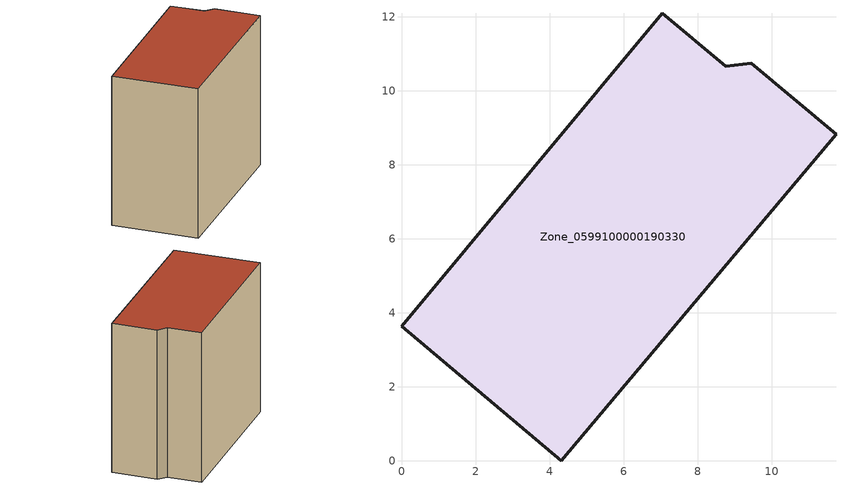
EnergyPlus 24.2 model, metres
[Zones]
Zone_0599100000190330
 floor ground (C_G): 0,3.63 7.05,12.09 8.76,10.66 9.45,10.74 11.74,8.82 4.32,0 z0
 wall outside (C_F): 9.45,10.74 8.76,10.66 7.05,12.09 0,3.63 4.32,0 11.74,8.82 9.45,10.74 z0:10.13
 roof outside (C_R): 0,3.63 4.32,0 11.74,8.82 9.45,10.74 8.76,10.66 7.05,12.09 z10.13
[BUILDING]
Pand.0599100000190330: North Axis=0; Terrain=City; Loads Convergence Tolerance Value=0.04; Temperature Convergence Tolerance Value=0.4; Solar Distribution=FullExterior; Maximum Number of Warmup Days=25; Minimum Number of Warmup Days=1
[Site:Location]
Rotterdam.The.Hague.AP_ZH_NLD Design_Conditions: Latitude=51.96; Longitude=4.45; Time Zone=1; Elevation=-4.5
[SITE:GROUNDTEMPERATURE:BUILDINGSURFACE]
18, 18, 18, 18, 18, 18, 18, 18, 18, 18, 18, 18
[MATERIAL] Thermal Absorptance=0.9; Solar Absorptance=0.7; Visible Absorptance=0.7
Name | Roughness | Thickness | Conductivity | Density | Specific Heat
G.TI.1946 | MediumSmooth | 0.15 | 1 | 540 | 1210
F.TI.1946 | Rough | 0.3 | 0.857143 | 1920 | 840
R.TI.1946 | MediumRough | 0.2 | 0.1 | 1500 | 1000
[CONSTRUCTION]
C_G: G.TI.1946
C_F: F.TI.1946
C_R: R.TI.1946
[ZONE]
Zone_0599100000190330: Type=1; Multiplier=1; Ceiling Height=Autocalculate; Volume=Autocalculate; Floor Area=autocalculate; Part of Total Floor Area=Yes
[ZONEINFILTRATION:DESIGNFLOWRATE]
Infil_Zone_0599100000190330: Zone or ZoneList or Space or SpaceList=Zone_0599100000190330; Schedule=AlwaysOn; Design Flow Rate Calculation Method=Flow/Area; Flow Rate per Floor Area=0.003; Constant Term Coefficient=1; Temperature Term Coefficient=0; Velocity Term Coefficient=0; Velocity Squared Term Coefficient=0
[HVACTEMPLATE:ZONE:IDEALLOADSAIRSYSTEM]
Zone_0599100000190330: Maximum Heating Supply Air Temperature=50; Minimum Cooling Supply Air Temperature=13; Maximum Heating Supply Air Humidity Ratio=0.0156; Minimum Cooling Supply Air Humidity Ratio=0.0077; Heating Limit=NoLimit; Cooling Limit=NoLimit; Dehumidification Control Type=ConstantSensibleHeatRatio; Cooling Sensible Heat Ratio=0.7; Dehumidification Setpoint=60; Humidification Control Type=None; Humidification Setpoint=30; Outdoor Air Method=None; Outdoor Air Flow Rate per Person=0.00944; Outdoor Air Flow Rate per Zone Floor Area=0; Outdoor Air Flow Rate per Zone=0; Demand Controlled Ventilation Type=None; Outdoor Air Economizer Type=NoEconomizer; Heat Recovery Type=None; Sensible Heat Recovery Effectiveness=0.7; Latent Heat Recovery Effectiveness=0.65
[ZONECONTROL:THERMOSTAT]
ThermostatControl_Zone_0599100000190330: Zone or ZoneList=Zone_0599100000190330; Control Type Schedule=DualSetpointControlType; Control 1=Thermostat_Zone_0599100000190330; Temperature Difference Between Cutout And Setpoint=0
[THERMOSTATSETPOINT:DUALSETPOINT]
Thermostat_Zone_0599100000190330: Heating Setpoint Temperature Schedule=HeatingSetpoint_Zone_0599100000190330; Cooling Setpoint Temperature Schedule=CoolingSetpoint_Zone_0599100000190330
[SCHEDULE:COMPACT]
HeatingSetpoint_Zone_0599100000190330: Through: 12/31, For: AllDays, Until: 24:00, 21
CoolingSetpoint_Zone_0599100000190330: Through: 12/31, For: AllDays, Until: 24:00, 24
DualSetpointControlType: Through: 12/31, For: AllDays, Until: 24:00, 4
AlwaysOn: Through: 12/31, For: AllDays, Until: 24:00, 1
